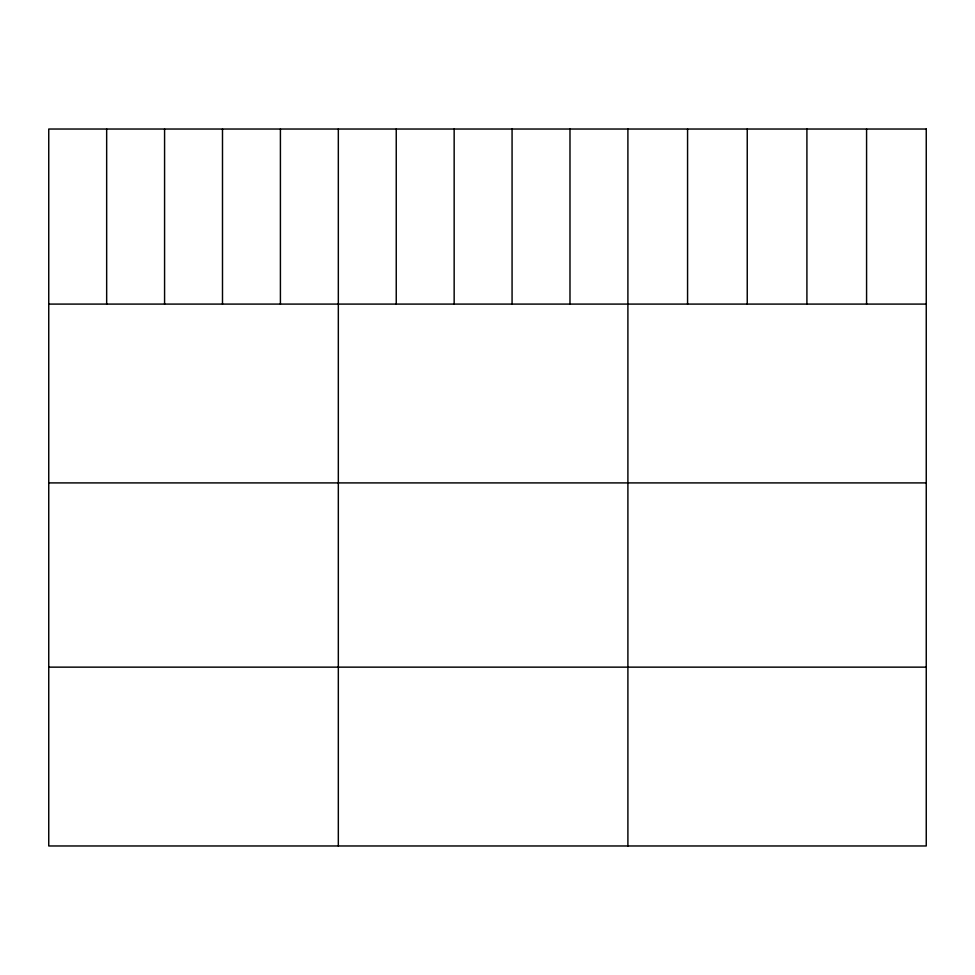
<?xml version="1.0" encoding="UTF-8"?>
<svg xmlns="http://www.w3.org/2000/svg" width="975" height="975" viewBox="0 0 975 975"><rect width="100%" height="100%" fill="white"/><g stroke="black" fill="none" stroke-linecap="round" stroke-linejoin="round"><path stroke-width="1.46" d="M48.75 304.09L926.25 304.09M48.75 482.905L926.25 482.905M48.75 667.144L926.25 667.144M866.58 129.029L866.58 304.09M806.91 129.029L806.91 304.09M747.24 129.029L747.24 304.09M687.57 129.029L687.57 304.09M627.9 129.029L627.9 845.971M569.985 129.029L569.985 304.09M512.07 129.029L512.07 304.09M454.155 129.029L454.155 304.09M396.24 129.029L396.24 304.09M338.325 129.029L338.325 845.971M280.41 129.029L280.41 304.09M222.495 129.029L222.495 304.09M164.58 129.029L164.58 304.09M106.665 129.029L106.665 304.09M926.25 129.029L48.75 129.029L48.75 845.971L926.25 845.971L926.25 129.029"/></g></svg>
